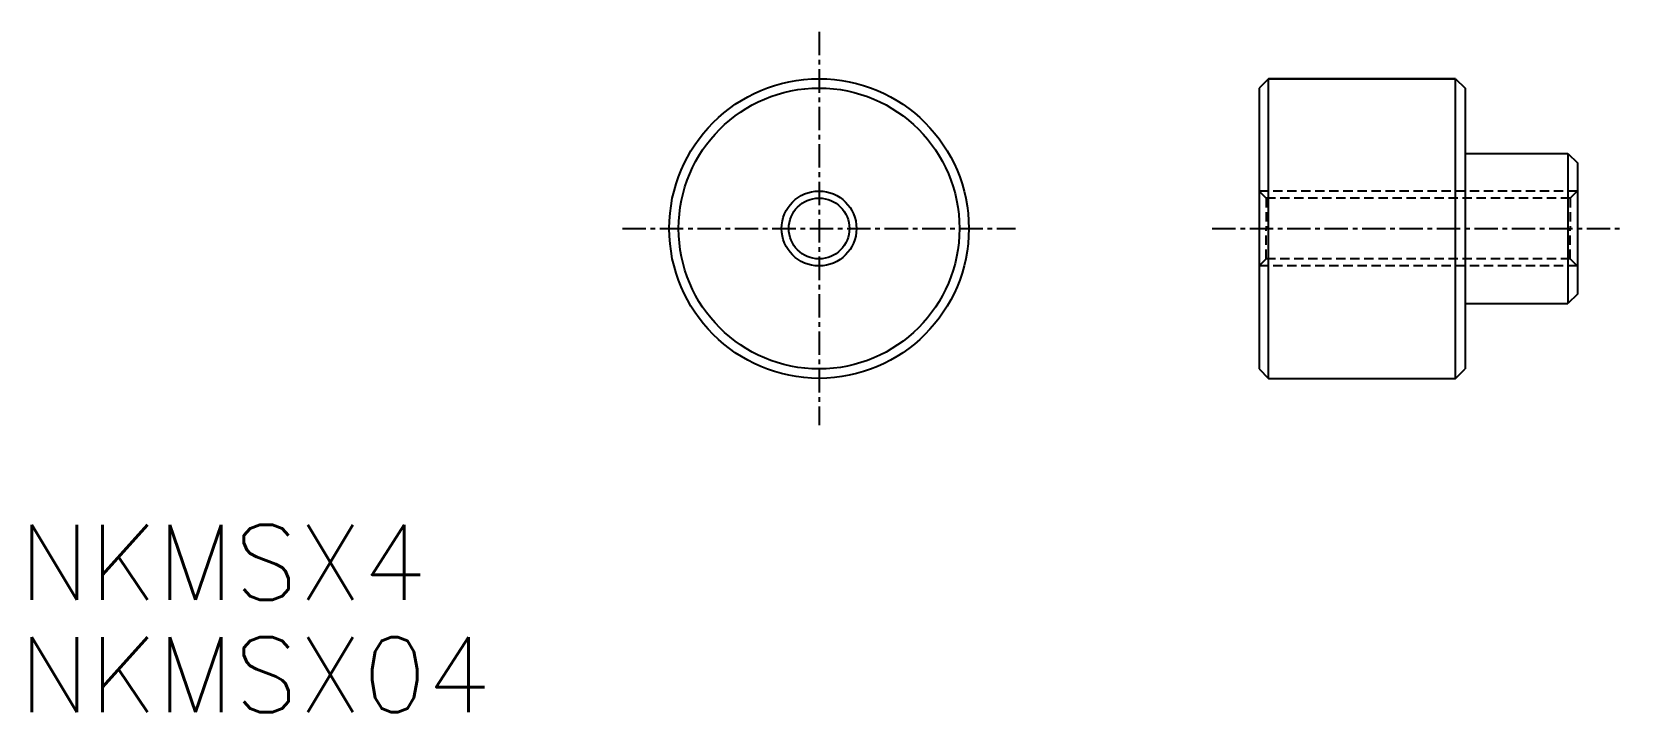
# Model space of a CAD drawing. Extents: x -42 to 43, y -25.8 to 10.5.
import ezdxf

# ---------------------------------------------------------------- set-up
doc = ezdxf.new("R2010")
doc.units = 0
doc.linetypes.add('CENTER', pattern=[2, 1.25, -0.25, 0.25, -0.25])
doc.linetypes.add('DASHED', pattern=[0.75, 0.5, -0.25])
doc.layers.get('0').update_dxf_attribs({"linetype": 'CONTINUOUS'})
doc.layers.add('CENTER', color=1, linetype='CENTER')
doc.styles.get("Standard").update_dxf_attribs({"font": 'txt.shx', "bigfont": 'bigfont.shx'})

msp = doc.modelspace()

# ---------------------------------------------------------------- linework, layer by layer
at = {"color": 7, "linetype": 'CONTINUOUS'}
for p, q in [((24, 8), (23.5, 7.5)), ((24, 8), (34, 8)), ((34, 8), (24, 8)), ((24, -8), (24, 8)), ((34, 8), (34.5, 7.5)), ((34, -8), (34, 8)), ((23.5, 7.5), (23.5, -7.5)), ((34.5, 7.5), (34.5, -7.5)), ((34.5, 4), (40, 4)), ((40, 4), (40.5, 3.5)), ((40, 4), (40, -4)), ((40.5, 3.5), (40.5, -3.5)), ((24, 0), (24, 2)), ((34.5, -4), (40, -4)), ((40.5, -3.5), (40, -4)), ((23.5, -7.5), (24, -8)), ((34, -8), (34.5, -7.5)), ((24, -8), (34, -8)), ((24, -8), (34, -8)), ((24, -8), (34, -8))]:
    msp.add_line(p, q, dxfattribs=at)
at = {"color": 3, "linetype": 'DASHED'}
for p, q in [((40.5, 2), (23.5, 2)), ((23.879, 1.621), (23.5, 2)), ((40.121, 1.621), (40.5, 2)), ((40.121, 1.621), (23.879, 1.621)), ((23.879, 1.621), (23.879, 0)), ((40.121, 1.621), (40.121, 0)), ((23.879, -1.621), (23.879, 0)), ((40.121, -1.621), (40.121, 0)), ((23.879, -1.621), (23.5, -2)), ((40.121, -1.621), (23.879, -1.621)), ((40.121, -1.621), (40.5, -2)), ((40.5, -2), (23.5, -2))]:
    msp.add_line(p, q, dxfattribs=at)
at = {"color": 7, "linetype": 'CONTINUOUS'}
for radius in [8, 7.5, 1.621]:
    msp.add_circle((0, 0), radius, dxfattribs=at)
at = {"color": 3, "linetype": 'CONTINUOUS'}
msp.add_circle((0, 0), 2, dxfattribs=at)
at = {"layer": 'CENTER', "color": 1, "linetype": 'CENTER'}
for p, q in [((0, 10.5), (0, -10.5)), ((-10.5, 0), (10.5, 0)), ((21, 0), (43, 0))]:
    msp.add_line(p, q, dxfattribs=at)

# ---------------------------------------------------------------- texts
at = {"color": 7, "linetype": 'CONTINUOUS'}
for s, p in [('NKMSX4', (-42.732, -19.823)), ('NKMSX04', (-42.732, -25.823))]:
    msp.add_text(s, height=4, dxfattribs=at).set_placement(p)

doc.saveas('drawing.dxf')
